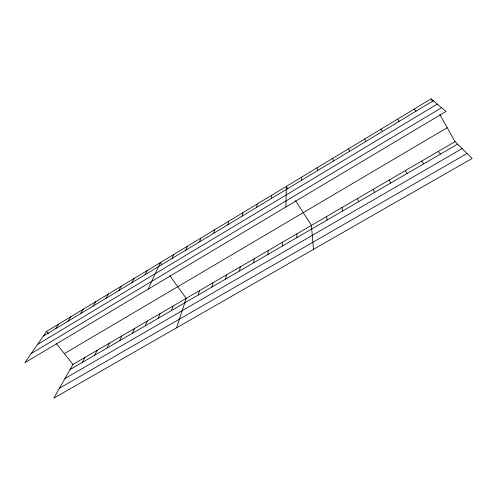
<?xml version="1.0" encoding="UTF-8"?>
<svg xmlns="http://www.w3.org/2000/svg" width="497" height="497" viewBox="0 0 497 497"><rect width="100%" height="100%" fill="white"/><g stroke="black" fill="none" stroke-linecap="round" stroke-linejoin="round"><path stroke-width="0.75" d="M285.918 206.969L286.322 186.412L287.999 189.009M282.346 246.077L282.464 242.263M267.914 254.47L268.237 250.556M271.387 198.477L271.666 195.278M253.65 262.764L254.172 258.757M256.688 207.348L257.179 204.037M239.554 270.964L240.275 266.864M242.163 216.12L242.859 212.697M225.619 279.065L226.526 274.878M211.84 287.08L212.94 282.799M227.806 224.781L228.713 221.252M198.222 295.001L199.502 290.639M213.623 233.341L214.723 229.713M176.565 327.821L186.213 298.386L169.862 275.748M199.601 241.803L200.9 238.075M171.44 310.582L173.068 306.046M185.748 250.165L187.232 246.338M158.27 318.235L160.071 313.626M145.248 325.808L147.218 321.124M172.049 258.434L173.72 254.514M132.376 333.301L134.507 328.536M148.112 289.179L160.363 262.59L161.724 264.479M119.634 340.706L121.927 335.873M145.124 274.686L147.149 270.579M107.041 348.03L109.489 343.123M94.579 355.28L97.182 350.304M131.891 282.669L134.091 278.475M82.254 362.45L85.006 357.399M118.808 290.565L121.175 286.291M455.016 141.639L72.953 364.425L53.875 398.128L472.15 158.437L455.016 141.639L439.808 114.478M105.873 298.374L108.402 294.013M93.082 306.096L95.772 301.654M80.427 313.731L83.279 309.209M67.921 321.279L70.922 316.682M55.546 328.747L58.696 324.075M46.6 331.387L24.85 362.717L446.002 111.465L431.067 98.872L46.6 331.387L48.451 333.711M43.307 336.134L433.303 100.754M37.505 344.489L437.261 104.09M31.236 353.516L441.572 107.725M64.349 353.634L447.207 127.698M70.065 369.538L457.582 144.155M64.97 378.534L462.123 148.609M59.472 388.244L467.068 153.461M414.156 109.098L416.107 111.135M438.248 151.417L440.541 154.07M56.335 343.589L72.953 364.425M397.457 119.199L399.134 121.374M421.698 161.071L423.717 163.855M295.51 200.676L311.414 225.377L313.47 249.37M380.975 129.164L382.386 131.488M405.347 170.601L407.105 173.515M431.067 98.872L432.52 101.469M389.207 180.013L390.704 183.051M364.699 139.011L365.848 141.465M373.259 189.314L374.514 192.469M348.627 148.727L349.528 151.318M357.517 198.496L358.523 201.77M332.76 158.326L333.406 161.047M341.961 207.566L342.731 210.958M326.591 216.524L327.132 220.028M317.092 167.806L317.496 170.651M301.611 177.162L301.778 180.131M296.852 233.87L296.945 237.585"/></g></svg>
